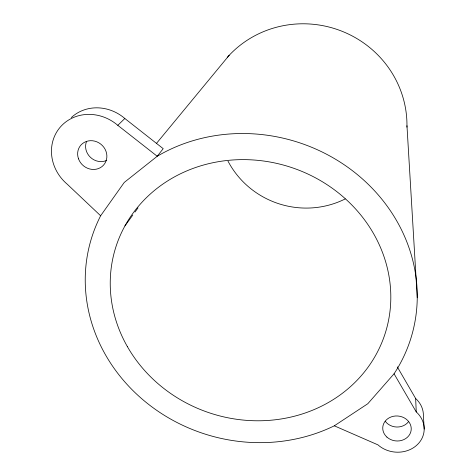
<?xml version="1.0" encoding="UTF-8"?>
<svg xmlns="http://www.w3.org/2000/svg" width="476" height="476" viewBox="0 0 476 476"><rect width="100%" height="100%" fill="white"/><g stroke="black" fill="none" stroke-linecap="round" stroke-linejoin="round"><path stroke-width="0.71" d="M397.293 366.865L415.649 398.507L416.256 411.936A27.186 23.83 5.8 0 1 416.298 445.613A27.186 23.83 5.8 0 1 377.962 444.87L334.313 425.812A167.344 153.123 18.2 0 1 139.254 396.532A167.344 153.123 18.2 0 1 100.638 215.765L124.254 182.439L157.223 156.259L163.203 148.661L124.825 118.494A41.216 37.937 40 0 0 71.299 117.584M124.938 225.898L132.792 215.075M134.97 212.064L138.022 207.857M156.497 143.371L229.212 55.264M100.638 215.765L67.271 184.23A42.299 38.8 39.6 0 1 60.196 127.193A42.299 38.8 39.6 0 1 117.804 125.337L157.223 156.259A167.344 153.123 18.2 0 1 364.622 180.904A167.344 153.123 18.2 0 1 394.063 373.791L367.811 403.719L334.313 425.812M117.804 125.337L124.825 118.494M394.063 373.791L416.256 411.936M406.968 125.724L417.244 297.762M424.193 429.096L423.396 415.316A26.525 23.36 5.6 0 0 415.649 398.507M227.248 57.417A102.304 99.127 17.8 0 1 341.185 30.934A102.304 99.127 17.8 0 1 406.944 127.169M345.243 198.92A86.483 83.776 17.8 0 1 228.01 161.156M106.767 160.364A14.738 13.566 40 0 1 90.434 157.324A14.738 13.566 40 0 1 86.584 141.33M408.503 421.706A13.923 12.263 5.6 0 1 385.215 421.23M127.431 346.701A141.426 129.359 18.2 0 0 370.352 363.926A141.426 129.359 18.2 0 0 253.779 160.001A141.426 129.359 18.2 0 0 127.431 346.701M78.516 158.847A15.125 13.875 39.6 0 0 103.476 165.208A15.125 13.875 39.6 0 0 94.778 141.152A15.125 13.875 39.6 0 0 78.516 158.847M386.893 437.081A14.274 12.507 5.8 0 0 410.752 432.059A14.274 12.507 5.8 0 0 393.325 416.292A14.274 12.507 5.8 0 0 386.893 437.081"/></g></svg>
